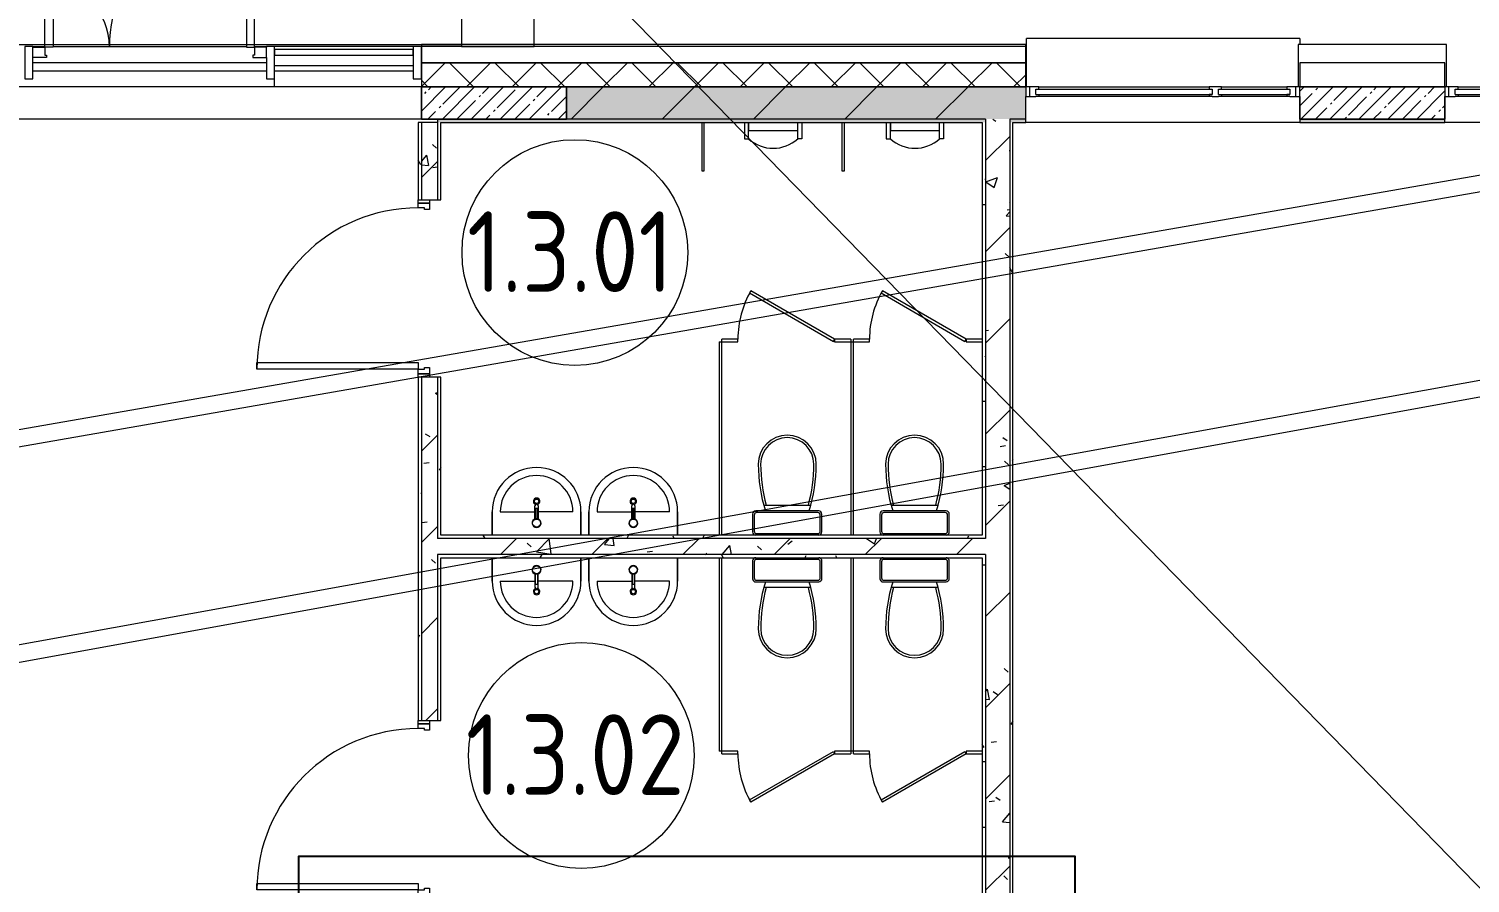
# Model space of a CAD drawing. Header units: millimetres. Extents: x -500089 to 1469082, y -290736 to 166440.
# Drawn here: x 1132169 to 1141110, y -57459 to -52160 of the extents above; entities that cross this region are included whole.
import ezdxf

# ---------------------------------------------------------------- set-up
doc = ezdxf.new("R2010")
doc.units = ezdxf.units.MM
for name, color, linetype, lineweight in [('_ Окна', 7, 'Continuous', 0), ('Витраж', 7, 'Continuous', 0), ('Двери', 7, 'Continuous', 0), ('Линии', 7, 'Continuous', 0), ('Марки помещений', 7, 'Continuous', 0), ('Несущие колонны', 7, 'Continuous', 0), ('Окна', 7, 'Continuous', 0), ('Панели витража', 7, 'Continuous', 0), ('Перекрытие', 7, 'Continuous', 0), ('Сантехника', 7, 'Continuous', 0), ('Стены наружные', 7, 'Continuous', 0), ('Стены несущие', 7, 'Continuous', 0), ('Стены отделка', 7, 'Continuous', 0), ('Стены разрез', 7, 'Continuous', 0), ('Стены штриховка', 7, 'Continuous', 0), ('экспертиза ДУ пояснения', 6, 'Continuous', 0)]:
    doc.layers.add(name, color=color, linetype=linetype, lineweight=lineweight)
doc.styles.add('GOST Common_1', font='', dxfattribs={"width": 0.9, "height": 700})
doc.styles.get('GOST Common_1').set_extended_font_data('GOST Common')
pattern_1 = [(0, (1111853.59, -73570.49), (812.8, 203.2), [67.056, -542.544, 67.056, -542.544, -3251.2]), (0, (1111853.59, -73570.49), (812.8, 203.2), [-1219.2, 67.056, -1152.144, 67.056, -542.544, -1422.4]), (0, (1111853.59, -73570.49), (812.8, 203.2), [-3048, 67.056, -339.344, 67.056, -948.944]), (120, (1112158.39, -73468.89), (-582.3764, 602.30545), [67.056, -542.544, 67.056, -542.544, -3251.2]), (120, (1112158.39, -73468.89), (-582.3764, 602.30545), [-1219.2, 67.056, -1152.144, 67.056, -542.544, -1422.4]), (120, (1112158.39, -73468.89), (-582.3764, 602.30545), [-3048, 67.056, -339.344, 67.056, -948.944]), (240, (1112259.99, -73062.49), (-230.4236, -805.50545), [67.056, -542.544, 67.056, -542.544, -3251.2]), (240, (1112259.99, -73062.49), (-230.4236, -805.50545), [-1219.2, 67.056, -1152.144, 67.056, -542.544, -1422.4]), (240, (1112259.99, -73062.49), (-230.4236, -805.50545), [-3048, 67.056, -339.344, 67.056, -948.944])]
pattern_2 = [(45, (1111853.6, -73570.5), (-282.8427, 282.8427), [])]
pattern_3 = [(50, (1111853.6, -73570.5), (728.7365, -63.756), [76.2, -838.2]), (355, (1111853.6, -73570.5), (-140.972, 764.228), [60.96, -670.56]), (100.451, (1111914.3, -73575.8), (587.77, 700.467), [64.76, -712.36]), (46.184, (1111853.6, -73367.3), (1084.316, -168.171), [114.3, -1257.3]), (96.636, (1111943.9, -73381.3), (949.61, 989.71), [97.14, -1068.54]), (351.184, (1111853.6, -73367.3), (949.62, 989.7), [91.44, -1005.84]), (21, (1111955.2, -73418.1), (606.458, -409.0606), [76.2, -838.2]), (326, (1111955.2, -73418.1), (247.208, 736.753), [60.96, -670.56]), (71.451, (1112005.7, -73452.2), (853.668, 327.685), [64.76, -712.36]), (37.5, (1111853.59, -73570.5), (12.3547, 338.2201), [33.528, -628.904, 33.528, -647.192, -673.1]), (37.5, (1111853.59, -73570.5), (12.3547, 338.2201), [-1343.152, 33.528, -639.572]), (7.5, (1111853.6, -73570.5), (267.279, 400.722), [33.528, -354.584, 33.528, -613.664, -256.54]), (7.5, (1111853.6, -73570.5), (267.279, 400.722), [-1035.304, 33.528, -223.012]), (327.5, (1111627.02, -73570.5), (542.3633, -22.9153), [33.528, -220.472, 33.528, -758.952, -1051.56]), (327.5, (1111627.02, -73570.5), (542.3633, -22.9153), [-1046.48, 33.528, -1018.032]), (317.5, (1111525.4, -73570.5), (592.517, 101.707), [33.528, -296.672, 33.528, -492.76, -746.76]), (317.5, (1111525.4, -73570.5), (592.517, 101.707), [-856.488, 33.528, -713.232])]

# ---------------------------------------------------------------- blocks, each defined once
blk = doc.blocks.new('Прямоугольный импост - 30х300 мм _Отлив_ Белый-V412-З Этаж 01')
at = {"layer": 'Витраж'}
for p, q in [((26504, 21050), (26504, 21350)), ((28200, 21350), (26504, 21350)), ((28200, 21350), (28200, 21314))]:
    blk.add_line(p, q, dxfattribs=at)
blk = doc.blocks.new('Стены 2 - Стены 2-2933146-З Этаж 01')
at = {"layer": 'Стены разрез'}
for p, q in [((19400, 21800), (18950, 21800)), ((18950, 21800), (18950, 21300)), ((19400, 21300), (19400, 21800)), ((23450, 21800), (23000, 21800)), ((23000, 21800), (23000, 21300)), ((23450, 21300), (23450, 21800)), ((18950, 21300), (19400, 21300)), ((23000, 21300), (23450, 21300))]:
    blk.add_line(p, q, dxfattribs=at)
blk = doc.blocks.new('Системная панель - RANDOM Навесная панель фасада Цвет Красный-2976141-З Этаж 01')
at = {"layer": 'Панели витража', "lineweight": 18}
for p, q in [((460, 264), (-460, 264)), ((-460, 264), (-460, 0)), ((460, 0), (460, 264))]:
    blk.add_line(p, q, dxfattribs=at)
blk = doc.blocks.new('АР_СОШ_Верзилово_Фасады_rvt-2-З Этаж 01')
at = {"layer": 'Стены наружные'}
for p, q in [((20340, 21300), (20415, 21300)), ((20465, 21300), (21665, 21300)), ((21715, 21300), (21790, 21300)), ((26500, 21312.5), (26504, 21312.5)), ((21790, 21200), (20340, 21200)), ((26504, 21200), (26500, 21200))]:
    blk.add_line(p, q, dxfattribs=at)
at = {"layer": 'Стены отделка', "lineweight": 9}
for p, q in [((26500, 21312.5), (22750, 21312.5)), ((22750, 21312.5), (22750, 21300)), ((22750, 21300), (22750, 21200)), ((26500, 21300), (26500, 21312.5)), ((26500, 21200), (26500, 21300)), ((22750, 21200), (26500, 21200))]:
    blk.add_line(p, q, dxfattribs=at)
at = {"layer": 'Стены штриховка'}
blk.add_line((26500, 21300), (22750, 21300), dxfattribs=at)
at = {"lineweight": 9}
for name, p in [('Стены 2 - Стены 2-2933146-З Этаж 01', (0, 0)), ('Прямоугольный импост - 30х300 мм _Отлив_ Белый-V412-З Этаж 01', (0, 0)), ('Системная панель - RANDOM Навесная панель фасада Цвет Красный-2976141-З Этаж 01', (28650, 21050))]:
    blk.add_blockref(name, p, dxfattribs=at)
blk = doc.blocks.new('ASVP_2D_Унитаз_Слив - Унитаз для взрослых-3413901-З Этаж 01')
at = {"layer": 'Сантехника'}
for p, q in [((-324.1, 200), (-324.1, 90)), ((-314.1, 195), (-314.1, 95)), ((85.9, 220), (-304.1, 220)), ((80.9, 210), (-299.1, 210)), ((-254.8, 255), (36.7, 255)), ((95.9, 95), (95.9, 195)), ((105.9, 90), (105.9, 200)), ((-299.1, 80), (80.9, 80))]:
    blk.add_line(p, q, dxfattribs=at)
for centre, radius, start, end in [((-109.1, 510), 180, 90, 180), ((-109.1, 510), 165, 90, 180), ((-109.1, 510), 180, 0, 90), ((-109.1, 510), 165, 0, 90), ((676.9, 510), 966, 180, 197.47018), ((691.9, 510), 966, 180, 195.30619), ((-910.1, 510), 966, 344.69381, 0), ((-895.1, 510), 966, 342.52982, 0), ((-304.1, 200), 20, 90, 180), ((-299.1, 195), 15, 90, 180), ((80.9, 195), 15, 360, 90), ((85.9, 200), 20, 360, 90), ((-304.1, 90), 20, 180, 270), ((-299.1, 95), 15, 180, 270), ((80.9, 95), 15, 270, 0), ((85.9, 90), 20, 270, 360)]:
    blk.add_arc(centre, radius, start, end, dxfattribs=at)
blk = doc.blocks.new('ASVP_2D_Раковина - Раковина 550х420-3413900-З Этаж 01')
at = {"layer": 'Сантехника'}
for p, q in [((-384.1, 215), (-384.1, 70)), ((-384.1, 70), (-384.1, 215)), ((-334.1, 215), (-119.1, 215)), ((-119.1, 170.6), (-119.1, 251.9)), ((-115.1, 236), (-115.1, 169.6)), ((-103.1, 236), (-115.1, 236)), ((-103.1, 169.6), (-103.1, 236)), ((-99.1, 251.9), (-99.1, 170.6)), ((115.9, 215), (-99.1, 215)), ((165.9, 70), (165.9, 215)), ((165.9, 215), (165.9, 70))]:
    blk.add_line(p, q, dxfattribs=at)
for centre, radius in [((-109.1, 280), 13.3), ((-109.1, 145), 24.5)]:
    blk.add_circle(centre, radius, dxfattribs=at)
for centre, radius, start, end in [((-109.1, 215), 275, 360, 180), ((-109.1, 215), 275, 360, 180), ((-109.1, 215), 225, 0, 180), ((-109.1, 280), 20, 284.14377, 255.85623), ((-109.1, 251.9), 10, 0, 180), ((-109.1, 145), 27.5, 102.60426, 77.39774), ((-109.1, 145), 25.3, 76.29328, 103.7089)]:
    blk.add_arc(centre, radius, start, end, dxfattribs=at)
blk = doc.blocks.new('ASVP_2D_Раковина - Раковина 550х420-3413902-З Этаж 01')
at = {"layer": 'Сантехника'}
for p, q in [((-384.1, -215), (-384.1, -70)), ((-384.1, -70), (-384.1, -215)), ((165.9, -70), (165.9, -215)), ((165.9, -215), (165.9, -70)), ((-119.1, -170.6), (-119.1, -251.9)), ((-115.1, -236), (-115.1, -169.6)), ((-103.1, -169.6), (-103.1, -236)), ((-99.1, -251.9), (-99.1, -170.6)), ((-334.1, -215), (-119.1, -215)), ((-103.1, -236), (-115.1, -236)), ((115.9, -215), (-99.1, -215))]:
    blk.add_line(p, q, dxfattribs=at)
for centre, radius in [((-109.1, -145), 24.5), ((-109.1, -280), 13.3)]:
    blk.add_circle(centre, radius, dxfattribs=at)
for centre, radius, start, end in [((-109.1, -145), 27.5, 282.60226, 257.39574), ((-109.1, -145), 25.3, 256.2911, 283.70672), ((-109.1, -215), 275, 180, 0), ((-109.1, -215), 275, 180, 0), ((-109.1, -215), 225, 180, 360), ((-109.1, -280), 20, 104.14377, 75.85623), ((-109.1, -251.9), 10, 180, 360)]:
    blk.add_arc(centre, radius, start, end, dxfattribs=at)
blk = doc.blocks.new('ASVP_ДверьДеревянная_1 полотно - Санузел 1000х2000h_полотно_ Г Пр _950 в чистоте_-4213420-З Этаж 01')
at = {"layer": 'Двери', "lineweight": 18}
for p, q in [((-500, 1070), (-460, 1070)), ((-500, 70), (-500, 1070)), ((-460, 1070), (-460, 70)), ((-550, 70), (-530, 70)), ((-550, 0), (-550, 70)), ((-530, 0), (-550, 0)), ((-530, 70), (-500, 70)), ((-530, 0), (-530, 70)), ((-530, 70), (-530, 0)), ((-490, 0), (-530, 0)), ((-460, 70), (-500, 70)), ((-500, 70), (-500, 30)), ((-500, 30), (-490, 30)), ((-490, 30), (-490, 0)), ((490, 30), (500, 30)), ((490, 0), (490, 30)), ((530, 0), (490, 0)), ((500, 70), (530, 70)), ((500, 30), (500, 70)), ((530, 70), (530, 0)), ((530, 70), (550, 70)), ((530, 0), (530, 70)), ((550, 0), (530, 0)), ((550, 70), (550, 0))]:
    blk.add_line(p, q, dxfattribs=at)
at = {"layer": 'Двери'}
blk.add_arc((-500, 70), 1000, 0, 90, dxfattribs=at)
blk = doc.blocks.new('Д_Эскиз_1П - Дверь_в_СУ-3249087-З Этаж 01')
at = {"layer": 'Двери'}
for p, q in [((-292, 5.9), (-300, -8)), ((227.6, -294.1), (-292, 5.9)), ((-300, -8), (219.6, -308)), ((219.6, -308), (227.6, -294.1))]:
    blk.add_line(p, q, dxfattribs=at)
blk.add_arc((-300, -8), 600, 330, 360, dxfattribs=at)
blk = doc.blocks.new('Д_Эскиз_1П - Дверь_в_СУ-3248985-З Этаж 01')
at = {"layer": 'Двери'}
for p, q in [((-300, 8), (219.6, 308)), ((227.6, 294.1), (-292, -5.9)), ((219.6, 308), (227.6, 294.1)), ((-292, -5.9), (-300, 8))]:
    blk.add_line(p, q, dxfattribs=at)
blk.add_arc((-300, 8), 600, 0, 30, dxfattribs=at)
blk = doc.blocks.new('ADSK_КолоннаЖБ_Прямоугольная - 200x900 мм-V292-З Этаж 01')
at = {"layer": 'Несущие колонны'}
h = blk.add_hatch(dxfattribs=at)
h.set_pattern_fill('FP_79', color=256, style=0, pattern_type=2)
h.set_pattern_definition([(45, (-23200, -20950), (-89.80256, 89.80256), []), (45, (-23110.2, -20950), (-89.80256, 89.80256), [158.75, -31.75, 13.411, -18.339])])
h.paths.add_polyline_path([(-350, -100), (450, -100), (450, 100), (-450, 100), (-450, -100)], flags=0)
at = {"layer": 'Несущие колонны', "lineweight": 18}
for p, q in [((-450, -100), (-450, 100)), ((-450, 100), (450, 100)), ((450, 100), (-450, 100)), ((-450, 100), (-450, -100)), ((450, 100), (450, -100)), ((450, -100), (450, 100)), ((450, -100), (-450, -100)), ((-450, -100), (450, -100))]:
    blk.add_line(p, q, dxfattribs=at)
blk = doc.blocks.new('ADSK_КолоннаЖБ_Прямоугольная - 200x900 мм-V293-З Этаж 01')
at = {"layer": 'Несущие колонны'}
h = blk.add_hatch(dxfattribs=at)
h.set_pattern_fill('FP_80', color=256, style=0, pattern_type=2)
h.set_pattern_definition([(45, (-28650, -20950), (-89.80256, 89.80256), []), (45, (-28560.2, -20950), (-89.80256, 89.80256), [158.75, -31.75, 13.411, -18.339])])
h.paths.add_polyline_path([(450, -100), (450, 100), (-450, 100), (-450, -100)], flags=0)
at = {"layer": 'Несущие колонны', "lineweight": 18}
for p, q in [((-450, -100), (-450, 100)), ((-450, 100), (450, 100)), ((450, 100), (-450, 100)), ((450, 100), (450, -100)), ((-450, 40), (-450, -100)), ((450, -100), (450, 40)), ((450, -100), (-450, -100)), ((-450, -100), (450, -100))]:
    blk.add_line(p, q, dxfattribs=at)
blk = doc.blocks.new('ASVP_2D_Писсуар - Писсуар-3890245-З Этаж 01')
at = {"layer": 'Сантехника'}
for p, q in [((-286.9, 110), (-286.9, 211.6)), ((-286.9, 211.6), (-261.5, 211.6)), ((-261.5, 211.6), (-261.5, 110)), ((69.2, 211.6), (43.3, 211.6)), ((43.3, 211.6), (43.3, 110)), ((69.2, 110), (69.2, 211.6)), ((43.3, 160.8), (-261.5, 160.8)), ((-261.5, 160.8), (-261.5, 110)), ((43.3, 110), (43.3, 160.8))]:
    blk.add_line(p, q, dxfattribs=at)
blk.add_arc((-109.1, 43.8), 226.7, 47.75029, 132.24971, dxfattribs=at)
blk = doc.blocks.new('Окно_ПВХ_2Створки - ОП_2000_h_х1700_2ст Серый-3674242-З Этаж 01')
at = {"layer": '_ Окна'}
for p, q in [((-769, 110), (-850, 110)), ((-850, 110), (-850, 50)), ((-825, 50), (-825, 110)), ((-787, 64), (-787, 96)), ((-787, 96), (-769, 96)), ((-769, 96), (-769, 110)), ((-769, 96), (287, 96)), ((363, 110), (287, 110)), ((287, 110), (287, 96)), ((287, 96), (305, 96)), ((305, 96), (305, 64)), ((345, 64), (345, 96)), ((345, 96), (363, 96)), ((363, 96), (363, 110)), ((363, 96), (769, 96)), ((769, 110), (769, 96)), ((850, 110), (769, 110)), ((769, 96), (787, 96)), ((787, 96), (787, 64)), ((825, 50), (825, 110)), ((850, 50), (850, 110)), ((-850, 50), (-787, 50)), ((-787, 64), (305, 64)), ((-787, 64), (-769, 64)), ((-769, 50), (-787, 50)), ((-769, 64), (-769, 50)), ((287, 64), (287, 50)), ((305, 64), (287, 64)), ((305, 50), (287, 50)), ((305, 50), (345, 50)), ((345, 64), (787, 64)), ((345, 64), (363, 64)), ((363, 50), (345, 50)), ((363, 64), (363, 50)), ((769, 64), (769, 50)), ((787, 64), (769, 64)), ((787, 50), (769, 50)), ((787, 50), (850, 50))]:
    blk.add_line(p, q, dxfattribs=at)
at = {"layer": 'Окна'}
for p, q in [((-769, 110), (287, 110)), ((363, 110), (769, 110)), ((287, 50), (-769, 50)), ((769, 50), (363, 50))]:
    blk.add_line(p, q, dxfattribs=at)
blk = doc.blocks.new('Прямоугольный импост - 50х200 мм Серый-V396-З Этаж 01')
at = {"layer": 'Витраж', "lineweight": 18}
for p, q in [((-50, 165), (0, 165)), ((-50, -35), (-50, 165)), ((0, 165), (0, -35)), ((0, -35), (-50, -35))]:
    blk.add_line(p, q, dxfattribs=at)
blk = doc.blocks.new('ASVP_ДверьАлюминиеваяВитражная_2 полотна - Остекленная-3932010-З Этаж 01')
at = {"layer": 'Двери', "lineweight": 18}
for p, q in [((650, 932.5), (600, 932.5)), ((600, 932.5), (600, 32.5)), ((650, 32.5), (650, 932.5)), ((-650, 432.5), (-600, 432.5)), ((-650, 32.5), (-650, 432.5)), ((-600, 432.5), (-600, 32.5)), ((-725, 32.5), (-650, 32.5)), ((-725, -32.5), (-725, 32.5)), ((-600, 32.5), (-650, 32.5)), ((-650, 32.5), (-650, -17.5)), ((600, 32.5), (650, 32.5)), ((725, 32.5), (650, 32.5)), ((650, 32.5), (650, -17.5)), ((725, -32.5), (725, 32.5)), ((-640, -32.5), (-725, -32.5)), ((-650, -17.5), (-640, -17.5)), ((-640, -17.5), (-640, -32.5)), ((650, -17.5), (640, -17.5)), ((640, -17.5), (640, -32.5)), ((640, -32.5), (725, -32.5))]:
    blk.add_line(p, q, dxfattribs=at)
at = {"layer": 'Двери'}
for centre, radius, start, end in [((650, 32.5), 900, 90, 180), ((-650, 32.5), 400, 360, 90)]:
    blk.add_arc(centre, radius, start, end, dxfattribs=at)
blk = doc.blocks.new('Прямоугольный импост - 50х120 мм Серый-4329248-З Этаж 01')
at = {"layer": 'Витраж'}
for p, q in [((22700, 21300), (21840, 21300)), ((22700, 21180), (21840, 21180))]:
    blk.add_line(p, q, dxfattribs=at)
blk = doc.blocks.new('Системная панель - ASVP_Cтеклопакет Двухкамерный_36 мм-4329251-З Этаж 01')
at = {"layer": 'Панели витража', "lineweight": 18}
for p, q in [((430, 18), (-430, 18)), ((-430, 18), (-430, -18)), ((430, -18), (430, 18)), ((-430, -18), (430, -18))]:
    blk.add_line(p, q, dxfattribs=at)
blk = doc.blocks.new('Прямоугольный импост - 50х200 мм Серый-V440-З Этаж 01')
at = {"layer": 'Витраж', "lineweight": 18}
for p, q in [((-25, 165), (25, 165)), ((-25, -35), (-25, 165)), ((25, 165), (25, 32.5)), ((25, -35), (-25, -35)), ((25, -32.5), (25, -35))]:
    blk.add_line(p, q, dxfattribs=at)
blk = doc.blocks.new('Прямоугольный импост - 50х200 мм Серый-3932074-З Этаж 01')
at = {"layer": 'Витраж', "lineweight": 18}
for p, q in [((-25, 165), (25, 165)), ((-25, 32.5), (-25, 165)), ((25, 165), (25, -35)), ((-25, -35), (-25, -32.5)), ((25, -35), (-25, -35))]:
    blk.add_line(p, q, dxfattribs=at)
blk = doc.blocks.new('ASVP_Марка_Помещение_ОдноЗначение - Номер-684784-З Этаж 01')
at = {"layer": 'Марки помещений'}
blk.add_circle((0, 0), 3.5, dxfattribs=at)

msp = doc.modelspace()

# ---------------------------------------------------------------- hatches: boundary and pattern name
at = {"layer": 'Стены штриховка'}
h = msp.add_hatch(dxfattribs=at)
h.set_pattern_fill('FP_32', color=256, style=0, pattern_type=2)
h.set_pattern_definition([(45, (1111853.59, -73570.49), (-141.42136, 141.42136), []), (135, (1111853.59, -73570.49), (-141.42136, -141.42136), [])])
h.paths.add_polyline_path([(1112403.585, -52520.488), (1121153.585, -52520.488), (1121153.585, -52370.488), (1112403.585, -52370.488), (1112403.585, -52516.592)], flags=0)
h.paths.add_polyline_path([(1166803.966, -52520.488), (1167353.585, -52520.488), (1167353.585, -52370.488), (1166353.585, -52370.488), (1166353.585, -52520.488), (1166703.585, -52520.488)], flags=0)
h.paths.add_polyline_path([(1131253.585, -52520.488), (1131253.585, -52370.488), (1130353.585, -52370.488), (1130353.585, -52520.488), (1131103.585, -52520.488)], flags=0)
h.paths.add_polyline_path([(1134603.585, -52520.488), (1138353.585, -52520.488), (1138353.585, -52370.488), (1134603.585, -52370.488), (1134603.585, -52514.606)], flags=0)
h.paths.add_polyline_path([(1165753.585, -52520.488), (1165753.585, -52370.488), (1165253.585, -52370.488), (1165253.585, -52520.488), (1165691.992, -52520.488)], flags=0)
h.paths.add_polyline_path([(1148253.585, -52520.488), (1151753.585, -52520.488), (1151753.585, -52370.488), (1148253.585, -52370.488), (1148253.585, -52420.488)], flags=0)
h.paths.add_polyline_path([(1164653.585, -52520.488), (1164653.585, -52370.488), (1164153.585, -52370.488), (1164153.585, -52520.488), (1164580.018, -52520.488)], flags=0)
h.paths.add_polyline_path([(1161552.335, -52520.488), (1162603.585, -52520.488), (1162603.585, -52370.488), (1161552.335, -52370.488), (1161552.335, -52420.488)], flags=0)
h = msp.add_hatch(dxfattribs=at)
h.set_pattern_fill('FP_201', color=256, style=0, pattern_type=2)
h.set_pattern_definition(pattern_2)
h.paths.add_polyline_path([(1112753.585, -52720.488), (1120253.585, -52720.488), (1120253.585, -52520.488), (1112753.585, -52520.488), (1112753.585, -52691.721)], flags=0)
h.paths.add_polyline_path([(1142653.585, -52720.488), (1143553.585, -52720.488), (1143553.585, -52520.488), (1142653.585, -52520.488), (1142653.585, -52691.721)], flags=0)
h.paths.add_polyline_path([(1127903.585, -52720.488), (1128653.585, -52720.488), (1128653.585, -52520.488), (1127903.585, -52520.488), (1127903.585, -52691.721)], flags=0)
h.paths.add_polyline_path([(1145253.585, -52720.488), (1145503.585, -52720.488), (1145503.585, -52520.488), (1145253.585, -52520.488), (1145253.585, -52691.721)], flags=0)
h.paths.add_polyline_path([(1146403.585, -52720.488), (1146553.585, -52720.488), (1146553.585, -52520.488), (1146403.585, -52520.488), (1146403.585, -52697.411)], flags=0)
h.paths.add_polyline_path([(1150853.585, -52720.488), (1150853.585, -52520.488), (1148253.585, -52520.488), (1148253.585, -52720.488), (1150124.483, -52720.488)], flags=0)
h.paths.add_polyline_path([(1135503.585, -52720.488), (1138353.585, -52719.009), (1138353.585, -52520.488), (1135503.585, -52520.488), (1135503.585, -52691.721)], flags=0)
h.paths.add_polyline_path([(1122853.585, -52720.488), (1123603.585, -52720.488), (1123603.585, -52520.488), (1122853.585, -52520.488), (1122853.585, -52691.721)], flags=0)
h = msp.add_hatch(dxfattribs=at)
h.set_pattern_fill('FP_31', color=256, style=0, pattern_type=2)
h.set_pattern_definition(pattern_3)
h.paths.add_polyline_path([(1112753.585, -52720.488), (1120253.585, -52720.488), (1120253.585, -52520.488), (1112753.585, -52520.488), (1112753.585, -52691.721)], flags=0)
h.paths.add_polyline_path([(1142653.585, -52720.488), (1143553.585, -52720.488), (1143553.585, -52520.488), (1142653.585, -52520.488), (1142653.585, -52691.721)], flags=0)
h.paths.add_polyline_path([(1127903.585, -52720.488), (1128653.585, -52720.488), (1128653.585, -52520.488), (1127903.585, -52520.488), (1127903.585, -52691.721)], flags=0)
h.paths.add_polyline_path([(1145253.585, -52720.488), (1145503.585, -52720.488), (1145503.585, -52520.488), (1145253.585, -52520.488), (1145253.585, -52691.721)], flags=0)
h.paths.add_polyline_path([(1146403.585, -52720.488), (1146553.585, -52720.488), (1146553.585, -52520.488), (1146403.585, -52520.488), (1146403.585, -52697.411)], flags=0)
h.paths.add_polyline_path([(1150853.585, -52720.488), (1150853.585, -52520.488), (1148253.585, -52520.488), (1148253.585, -52720.488), (1150124.483, -52720.488)], flags=0)
h.paths.add_polyline_path([(1135503.585, -52720.488), (1138353.585, -52719.009), (1138353.585, -52520.488), (1135503.585, -52520.488), (1135503.585, -52691.721)], flags=0)
h.paths.add_polyline_path([(1122853.585, -52720.488), (1123603.585, -52720.488), (1123603.585, -52520.488), (1122853.585, -52520.488), (1122853.585, -52691.721)], flags=0)
h = msp.add_hatch(dxfattribs=at)
h.set_pattern_fill('FP_174', color=256, style=0, pattern_type=2)
h.set_pattern_definition(pattern_1)
h.paths.add_polyline_path([(1112753.585, -52740.488), (1120253.585, -52740.488), (1120253.585, -52720.488), (1112753.585, -52720.488)], flags=0)
h.paths.add_polyline_path([(1121153.585, -52740.488), (1121153.585, -52720.488), (1120453.585, -52720.488), (1120453.585, -52740.488), (1121023.585, -52740.488)], flags=0)
h.paths.add_polyline_path([(1123603.585, -52740.488), (1123603.585, -52720.488), (1122853.585, -52720.488), (1122853.585, -52740.488)], flags=0)
h.paths.add_polyline_path([(1125303.585, -52740.488), (1126203.585, -52740.488), (1126203.585, -52720.488), (1125303.585, -52720.488)], flags=0)
h.paths.add_polyline_path([(1127903.585, -52740.488), (1128653.585, -52740.488), (1128653.585, -52720.488), (1127903.585, -52720.488)], flags=0)
h.paths.add_polyline_path([(1131083.585, -52740.488), (1131103.585, -52740.488), (1131103.585, -52720.488), (1130353.585, -52720.488), (1130353.585, -52740.488)], flags=0)
h.paths.add_polyline_path([(1134703.585, -52740.488), (1138103.585, -52740.488), (1138103.585, -52720.488), (1134703.585, -52720.488)], flags=0)
h.paths.add_polyline_path([(1138353.585, -52740.488), (1138353.585, -52720.488), (1138253.585, -52720.488), (1138253.585, -52740.488), (1138273.585, -52740.488)], flags=0)
h.paths.add_polyline_path([(1140053.585, -52740.488), (1140953.585, -52740.488), (1140953.585, -52720.488), (1140053.585, -52720.488)], flags=0)
h.paths.add_polyline_path([(1142653.585, -52740.488), (1143553.585, -52740.488), (1143553.585, -52720.488), (1142653.585, -52720.488)], flags=0)
h.paths.add_polyline_path([(1145503.585, -52740.488), (1146553.585, -52740.488), (1146553.585, -52720.488), (1145253.585, -52720.488), (1145253.585, -52740.488)], flags=0)
h.paths.add_polyline_path([(1148253.585, -52740.488), (1148903.585, -52740.488), (1148903.585, -52720.488), (1148253.585, -52720.488)], flags=0)
h.paths.add_polyline_path([(1149188.585, -52740.488), (1151653.585, -52740.488), (1151653.585, -52720.488), (1149103.585, -52720.488), (1149103.585, -52740.488), (1149123.585, -52740.488)], flags=0)
h = msp.add_hatch(dxfattribs=at)
h.set_pattern_fill('FP_174', color=256, style=0, pattern_type=2)
h.set_pattern_definition(pattern_1)
h.paths.add_polyline_path([(1134583.585, -60220.488), (1134603.585, -60220.488), (1134603.585, -59450.488), (1134583.585, -59450.488), (1134583.585, -60020.488)], flags=0)
h.paths.add_polyline_path([(1134603.585, -58350.488), (1134603.585, -57550.488), (1134583.585, -57550.488), (1134583.585, -58350.488)], flags=0)
h.paths.add_polyline_path([(1134583.585, -56450.488), (1134603.585, -56450.488), (1134603.585, -54320.488), (1134583.585, -54320.488), (1134583.585, -55569.211)], flags=0)
h.paths.add_polyline_path([(1134583.585, -53220.488), (1134603.585, -53220.488), (1134603.585, -52740.488), (1134583.585, -52740.488)], flags=0)
h = msp.add_hatch(dxfattribs=at)
h.set_pattern_fill('FP_201', color=256, style=0, pattern_type=2)
h.set_pattern_definition(pattern_2)
h.paths.add_polyline_path([(1134603.585, -60020.488), (1134703.585, -60020.488), (1134703.585, -59450.488), (1134603.585, -59450.488), (1134603.585, -60000.488)], flags=0)
h.paths.add_polyline_path([(1134653.585, -58350.488), (1134703.585, -58350.488), (1134703.585, -57550.488), (1134603.585, -57550.488), (1134603.585, -58350.488)], flags=0)
h.paths.add_polyline_path([(1134703.585, -56450.488), (1134703.585, -54320.488), (1134603.585, -54320.488), (1134603.585, -56450.488), (1134653.585, -56450.488)], flags=0)
h.paths.add_polyline_path([(1134653.585, -53220.488), (1134703.585, -53220.488), (1134703.585, -52740.488), (1134603.585, -52740.488), (1134603.585, -53220.488)], flags=0)
h = msp.add_hatch(dxfattribs=at)
h.set_pattern_fill('FP_31', color=256, style=0, pattern_type=2)
h.set_pattern_definition(pattern_3)
h.paths.add_polyline_path([(1134603.585, -60020.488), (1134703.585, -60020.488), (1134703.585, -59450.488), (1134603.585, -59450.488), (1134603.585, -60000.488)], flags=0)
h.paths.add_polyline_path([(1134653.585, -58350.488), (1134703.585, -58350.488), (1134703.585, -57550.488), (1134603.585, -57550.488), (1134603.585, -58350.488)], flags=0)
h.paths.add_polyline_path([(1134703.585, -56450.488), (1134703.585, -54320.488), (1134603.585, -54320.488), (1134603.585, -56450.488), (1134653.585, -56450.488)], flags=0)
h.paths.add_polyline_path([(1134653.585, -53220.488), (1134703.585, -53220.488), (1134703.585, -52740.488), (1134603.585, -52740.488), (1134603.585, -53220.488)], flags=0)
h = msp.add_hatch(dxfattribs=at)
h.set_pattern_fill('FP_174', color=256, style=0, pattern_type=2)
h.set_pattern_definition(pattern_1)
h.paths.add_polyline_path([(1134723.585, -60000.488), (1134723.585, -59450.488), (1134703.585, -59450.488), (1134703.585, -60000.488)], flags=0)
h.paths.add_polyline_path([(1134723.585, -58350.488), (1134723.585, -57780.488), (1134703.585, -57780.488), (1134703.585, -58350.488)], flags=0)
h.paths.add_polyline_path([(1134703.585, -57680.488), (1134723.585, -57680.488), (1134723.585, -57550.488), (1134703.585, -57550.488), (1134703.585, -57660.488)], flags=0)
h.paths.add_polyline_path([(1134723.585, -56450.488), (1134723.585, -55420.488), (1134703.585, -55420.488), (1134703.585, -56450.488)], flags=0)
h.paths.add_polyline_path([(1134703.585, -55320.488), (1134723.585, -55320.488), (1134723.585, -54320.488), (1134703.585, -54320.488), (1134703.585, -55300.488)], flags=0)
h.paths.add_polyline_path([(1134723.585, -53220.488), (1134723.585, -52740.488), (1134703.585, -52740.488), (1134703.585, -53220.488)], flags=0)
h = msp.add_hatch(dxfattribs=at)
h.set_pattern_fill('FP_174', color=256, style=0, pattern_type=2)
h.set_pattern_definition(pattern_1)
h.paths.add_polyline_path([(1138083.585, -60000.488), (1138103.585, -60000.488), (1138103.585, -55420.488), (1138083.585, -55420.488), (1138083.585, -59948.613)], flags=0)
h.paths.add_polyline_path([(1138083.585, -55320.488), (1138103.585, -55320.488), (1138103.585, -52740.488), (1138083.585, -52740.488), (1138083.585, -55300.488)], flags=0)
h = msp.add_hatch(dxfattribs=at)
h.set_pattern_fill('FP_201', color=256, style=0, pattern_type=2)
h.set_pattern_definition(pattern_2)
h.paths.add_polyline_path([(1138103.585, -60020.488), (1138253.585, -60020.488), (1138253.585, -52720.488), (1138103.585, -52720.488), (1138103.585, -60000.488)], flags=0)
h = msp.add_hatch(dxfattribs=at)
h.set_pattern_fill('FP_31', color=256, style=0, pattern_type=2)
h.set_pattern_definition(pattern_3)
h.paths.add_polyline_path([(1138103.585, -60020.488), (1138253.585, -60020.488), (1138253.585, -52720.488), (1138103.585, -52720.488), (1138103.585, -60000.488)], flags=0)
h = msp.add_hatch(dxfattribs=at)
h.set_pattern_fill('FP_174', color=256, style=0, pattern_type=2)
h.set_pattern_definition(pattern_1)
h.paths.add_polyline_path([(1138253.585, -60000.488), (1138273.585, -60000.488), (1138273.585, -52740.488), (1138253.585, -52740.488), (1138253.585, -59885.445)], flags=0)
h = msp.add_hatch(dxfattribs=at)
h.set_pattern_fill('FP_201', color=256, style=0, pattern_type=2)
h.set_pattern_definition(pattern_2)
h.paths.add_polyline_path([(1136780.904, -55420.488), (1138103.585, -55420.488), (1138103.585, -55320.488), (1134703.585, -55320.488), (1134703.585, -55420.488), (1135668.948, -55420.488)], flags=0)
h = msp.add_hatch(dxfattribs=at)
h.set_pattern_fill('FP_31', color=256, style=0, pattern_type=2)
h.set_pattern_definition(pattern_3)
h.paths.add_polyline_path([(1136780.904, -55420.488), (1138103.585, -55420.488), (1138103.585, -55320.488), (1134703.585, -55320.488), (1134703.585, -55420.488), (1135668.948, -55420.488)], flags=0)
h = msp.add_hatch(dxfattribs=at)
h.set_pattern_fill('FP_174', color=256, style=0, pattern_type=2)
h.set_pattern_definition(pattern_1)
h.paths.add_polyline_path([(1138083.585, -55320.488), (1138083.585, -55300.488), (1134723.585, -55300.488), (1134723.585, -55320.488), (1137892.86, -55320.488)], flags=0)
h = msp.add_hatch(dxfattribs=at)
h.set_pattern_fill('FP_174', color=256, style=0, pattern_type=2)
h.set_pattern_definition(pattern_1)
h.paths.add_polyline_path([(1134723.585, -55440.488), (1138083.585, -55440.488), (1138083.585, -55420.488), (1134723.585, -55420.488)], flags=0)

# ---------------------------------------------------------------- linework, layer by layer
at = {"color": 4}
msp.add_lwpolyline([(1133842.389, -60609.488), (1138659.389, -60609.488), (1138659.389, -57292.488), (1133842.389, -57292.488)], close=True, dxfattribs=at)
at = {"layer": 'Линии'}
for p in [(1134853.585, -50757.988), (1131253.585, -52257.988)]:
    msp.add_line(p, (1134853.585, -52257.988), dxfattribs=at)
at = {"layer": 'Перекрытие'}
msp.add_line((1134603.585, -52720.488), (1131253.585, -52720.488), dxfattribs=at)
at = {"layer": 'Стены наружные'}
for p, q in [((1138353.585, -52370.488), (1138357.585, -52370.488)), ((1132193.585, -52420.488), (1133643.585, -52420.488)), ((1133693.585, -52420.488), (1134553.585, -52420.488)), ((1133693.585, -52520.488), (1133693.585, -52470.488)), ((1134603.585, -52520.488), (1131253.585, -52520.488)), ((1140053.585, -52740.488), (1138353.585, -52740.488)), ((1142653.585, -52740.488), (1140953.585, -52740.488))]:
    msp.add_line(p, q, dxfattribs=at)
at = {"layer": 'Стены несущие'}
for p, q in [((1138353.585, -52520.488), (1135503.585, -52520.488)), ((1135503.585, -52520.488), (1138353.585, -52520.488)), ((1138353.585, -52720.488), (1138353.585, -52580.488)), ((1134703.585, -52740.488), (1134603.585, -52740.488)), ((1134603.585, -52740.488), (1134603.585, -53220.488)), ((1134703.585, -52740.488), (1134703.585, -53220.488)), ((1138103.585, -52720.488), (1135503.585, -52720.488)), ((1138103.585, -52720.488), (1138103.585, -55320.488)), ((1138353.585, -52720.488), (1138253.585, -52720.488)), ((1138253.585, -52720.488), (1138253.585, -60020.488)), ((1134653.585, -53220.488), (1134703.585, -53220.488)), ((1134603.585, -54320.488), (1134603.585, -56450.488)), ((1134703.585, -54320.488), (1134653.585, -54320.488)), ((1134703.585, -54320.488), (1134703.585, -55320.488)), ((1138103.585, -55320.488), (1134703.585, -55320.488)), ((1134703.585, -55420.488), (1134703.585, -56450.488)), ((1138103.585, -55420.488), (1134703.585, -55420.488)), ((1138103.585, -55420.488), (1138103.585, -60020.488)), ((1134653.585, -56450.488), (1134703.585, -56450.488))]:
    msp.add_line(p, q, dxfattribs=at)
at = {"layer": 'Стены отделка'}
for p, q in [((1138353.585, -52370.488), (1134603.585, -52370.488)), ((1134603.585, -52370.488), (1134603.585, -52520.488)), ((1138353.585, -52520.488), (1138353.585, -52370.488)), ((1140953.585, -52370.488), (1140053.585, -52370.488)), ((1140053.585, -52370.488), (1140053.585, -52520.488)), ((1140953.585, -52520.488), (1140953.585, -52370.488)), ((1134603.585, -52740.488), (1134583.585, -52740.488)), ((1134583.585, -52740.488), (1134583.585, -53220.488)), ((1134703.585, -52720.488), (1134703.585, -52740.488)), ((1134723.585, -52740.488), (1138083.585, -52740.488)), ((1134723.585, -53220.488), (1134723.585, -52740.488)), ((1136342.585, -52740.488), (1136342.585, -53040.488)), ((1136358.585, -53040.488), (1136358.585, -52740.488)), ((1137212.585, -52740.488), (1137212.585, -53040.488)), ((1137228.585, -53040.488), (1137228.585, -52740.488)), ((1138083.585, -52740.488), (1138083.585, -55300.488)), ((1138273.585, -52740.488), (1138353.585, -52740.488)), ((1138273.585, -60000.488), (1138273.585, -52740.488)), ((1138353.585, -52740.488), (1138353.585, -52720.488)), ((1140053.585, -52720.488), (1140053.585, -52740.488)), ((1140053.585, -52740.488), (1140953.585, -52740.488)), ((1140953.585, -52740.488), (1140953.585, -52720.488)), ((1136342.585, -53040.488), (1136358.585, -53040.488)), ((1137212.585, -53040.488), (1137228.585, -53040.488)), ((1134703.585, -53220.488), (1134723.585, -53220.488)), ((1136467.585, -55300.488), (1136467.585, -54084.488)), ((1136567.585, -54084.488), (1136467.585, -54084.488)), ((1136567.585, -54100.488), (1136567.585, -54084.488)), ((1137267.585, -54084.488), (1137167.585, -54084.488)), ((1137167.585, -54084.488), (1137167.585, -54100.488)), ((1137267.585, -54084.488), (1137267.585, -55300.488)), ((1137283.585, -55300.488), (1137283.585, -54084.488)), ((1137383.585, -54084.488), (1137283.585, -54084.488)), ((1137383.585, -54100.488), (1137383.585, -54084.488)), ((1138083.585, -54084.488), (1137983.585, -54084.488)), ((1137983.585, -54084.488), (1137983.585, -54100.488)), ((1136451.585, -54100.488), (1136451.585, -55300.488)), ((1136451.585, -54100.488), (1136567.585, -54100.488)), ((1137167.585, -54100.488), (1137383.585, -54100.488)), ((1137983.585, -54100.488), (1138083.585, -54100.488)), ((1134583.585, -54320.488), (1134583.585, -56450.488)), ((1134723.585, -54320.488), (1134703.585, -54320.488)), ((1134723.585, -55300.488), (1134723.585, -54320.488)), ((1138083.585, -55300.488), (1134723.585, -55300.488)), ((1134723.585, -56450.488), (1134723.585, -55440.488)), ((1134723.585, -55440.488), (1138083.585, -55440.488)), ((1136451.585, -55440.488), (1136451.585, -56640.488)), ((1136467.585, -56656.488), (1136467.585, -55440.488)), ((1137267.585, -55440.488), (1137267.585, -56656.488)), ((1137283.585, -56656.488), (1137283.585, -55440.488)), ((1138083.585, -55440.488), (1138083.585, -60000.488)), ((1134703.585, -56450.488), (1134723.585, -56450.488)), ((1136567.585, -56640.488), (1136451.585, -56640.488)), ((1136467.585, -56656.488), (1136567.585, -56656.488)), ((1136567.585, -56656.488), (1136567.585, -56640.488)), ((1137383.585, -56640.488), (1137167.585, -56640.488)), ((1137167.585, -56640.488), (1137167.585, -56656.488)), ((1137167.585, -56656.488), (1137267.585, -56656.488)), ((1137283.585, -56656.488), (1137383.585, -56656.488)), ((1137383.585, -56656.488), (1137383.585, -56640.488)), ((1138083.585, -56640.488), (1137983.585, -56640.488)), ((1137983.585, -56640.488), (1137983.585, -56656.488)), ((1137983.585, -56656.488), (1138083.585, -56656.488))]:
    msp.add_line(p, q, dxfattribs=at)
at = {"layer": 'экспертиза ДУ пояснения'}
for p, q in [((1117280.953, -58661.833), (1326068.788, -20876.663)), ((1326068.788, -20876.663), (1118204.756, -58613.748)), ((1127770.685, -55398.635), (1326068.788, -20876.663)), ((1326068.788, -20876.663), (1128694.488, -55350.551))]:
    msp.add_line(p, q, dxfattribs=at)
at = {"layer": 'экспертиза ДУ пояснения', "lineweight": 0}
msp.add_lwpolyline([(1036157.61, 50215.508), (1155728.585, -72420.488)], dxfattribs=at)

# ---------------------------------------------------------------- block references
msp.add_blockref('АР_СОШ_Верзилово_Фасады_rvt-2-З Этаж 01', (1111853.585, -73570.488))
at = {"layer": 'Витраж', "extrusion": (0, 0, -1), "rotation": 180}
for name, p in [('Прямоугольный импост - 50х200 мм Серый-V440-З Этаж 01', (-1132168.585, -52305.488)), ('Прямоугольный импост - 50х200 мм Серый-3932074-З Этаж 01', (-1133668.585, -52305.488)), ('Прямоугольный импост - 50х200 мм Серый-V396-З Этаж 01', (-1134603.585, -52305.488))]:
    msp.add_blockref(name, p, dxfattribs=at)
at = {"layer": 'Витраж'}
msp.add_blockref('Прямоугольный импост - 50х120 мм Серый-4329248-З Этаж 01', (1111853.585, -73570.488), dxfattribs=at)
at = {"layer": 'Двери'}
msp.add_blockref('ASVP_ДверьАлюминиеваяВитражная_2 полотна - Остекленная-3932010-З Этаж 01', (1132918.585, -52305.488), dxfattribs=at)
for name, p, rotation in [('ASVP_ДверьДеревянная_1 полотно - Санузел 1000х2000h_полотно_ Г Пр _950 в чистоте_-4213420-З Этаж 01', (1134653.585, -53770.488), 89.9999999999999), ('Д_Эскиз_1П - Дверь_в_СУ-3249087-З Этаж 01', (1136867.585, -54092.488), 180), ('Д_Эскиз_1П - Дверь_в_СУ-3249087-З Этаж 01', (1137683.585, -54092.488), 180), ('ASVP_ДверьДеревянная_1 полотно - Санузел 1000х2000h_полотно_ Г Пр _950 в чистоте_-4213420-З Этаж 01', (1134653.585, -57000.488), 89.9999999999999), ('Д_Эскиз_1П - Дверь_в_СУ-3248985-З Этаж 01', (1136867.585, -56648.488), 180), ('Д_Эскиз_1П - Дверь_в_СУ-3248985-З Этаж 01', (1137683.585, -56648.488), 180)]:
    msp.add_blockref(name, p, dxfattribs=dict(at, rotation=rotation))
at = {"layer": 'Марки помещений', "xscale": 199.9999999999999, "yscale": 199.9999999999999, "zscale": 199.9999999999999}
for p in [(1135555.797, -53547.66), (1135595.797, -56667.241)]:
    msp.add_blockref('ASVP_Марка_Помещение_ОдноЗначение - Номер-684784-З Этаж 01', p, dxfattribs=at)
at = {"layer": 'Несущие колонны'}
for name, p in [('ADSK_КолоннаЖБ_Прямоугольная - 200x900 мм-V292-З Этаж 01', (1135053.585, -52620.488)), ('ADSK_КолоннаЖБ_Прямоугольная - 200x900 мм-V293-З Этаж 01', (1140503.585, -52620.488))]:
    msp.add_blockref(name, p, dxfattribs=at)
at = {"layer": 'Окна'}
for p in [(1139203.585, -52630.488), (1141803.585, -52630.488)]:
    msp.add_blockref('Окно_ПВХ_2Створки - ОП_2000_h_х1700_2ст Серый-3674242-З Этаж 01', p, dxfattribs=at)
at = {"layer": 'Панели витража'}
msp.add_blockref('Системная панель - ASVP_Cтеклопакет Двухкамерный_36 мм-4329251-З Этаж 01', (1134123.585, -52305.488), dxfattribs=at)
at = {"layer": 'Сантехника', "rotation": 180}
for name, p in [('ASVP_2D_Писсуар - Писсуар-3890245-З Этаж 01', (1136676.711, -52630.488)), ('ASVP_2D_Писсуар - Писсуар-3890245-З Этаж 01', (1137556.711, -52630.488)), ('ASVP_2D_Унитаз_Слив - Унитаз для взрослых-3413901-З Этаж 01', (1136764.511, -55370.488)), ('ASVP_2D_Унитаз_Слив - Унитаз для взрослых-3413901-З Этаж 01', (1137554.511, -55370.488))]:
    msp.add_blockref(name, p, dxfattribs=at)
at = {"layer": 'Сантехника'}
for name, p in [('ASVP_2D_Унитаз_Слив - Унитаз для взрослых-3413901-З Этаж 01', (1136982.66, -55370.488)), ('ASVP_2D_Унитаз_Слив - Унитаз для взрослых-3413901-З Этаж 01', (1137772.66, -55370.488)), ('ASVP_2D_Раковина - Раковина 550х420-3413900-З Этаж 01', (1135427.66, -55370.488)), ('ASVP_2D_Раковина - Раковина 550х420-3413900-З Этаж 01', (1136027.66, -55370.488)), ('ASVP_2D_Раковина - Раковина 550х420-3413902-З Этаж 01', (1135427.66, -55370.488)), ('ASVP_2D_Раковина - Раковина 550х420-3413902-З Этаж 01', (1136027.66, -55370.488))]:
    msp.add_blockref(name, p, dxfattribs=at)

# ---------------------------------------------------------------- texts
at = {"layer": 'Марки помещений', "char_height": 500, "attachment_point": 1, "style": 'GOST Common_1'}
for s, insert, width in [('1.3.01', (1134887.082, -53292.21), 1645.06275), ('1.3.02', (1134879.382, -56411.791), 1760.50575)]:
    msp.add_mtext(s, dxfattribs=dict(at, insert=insert, width=width))

doc.saveas('drawing.dxf')
